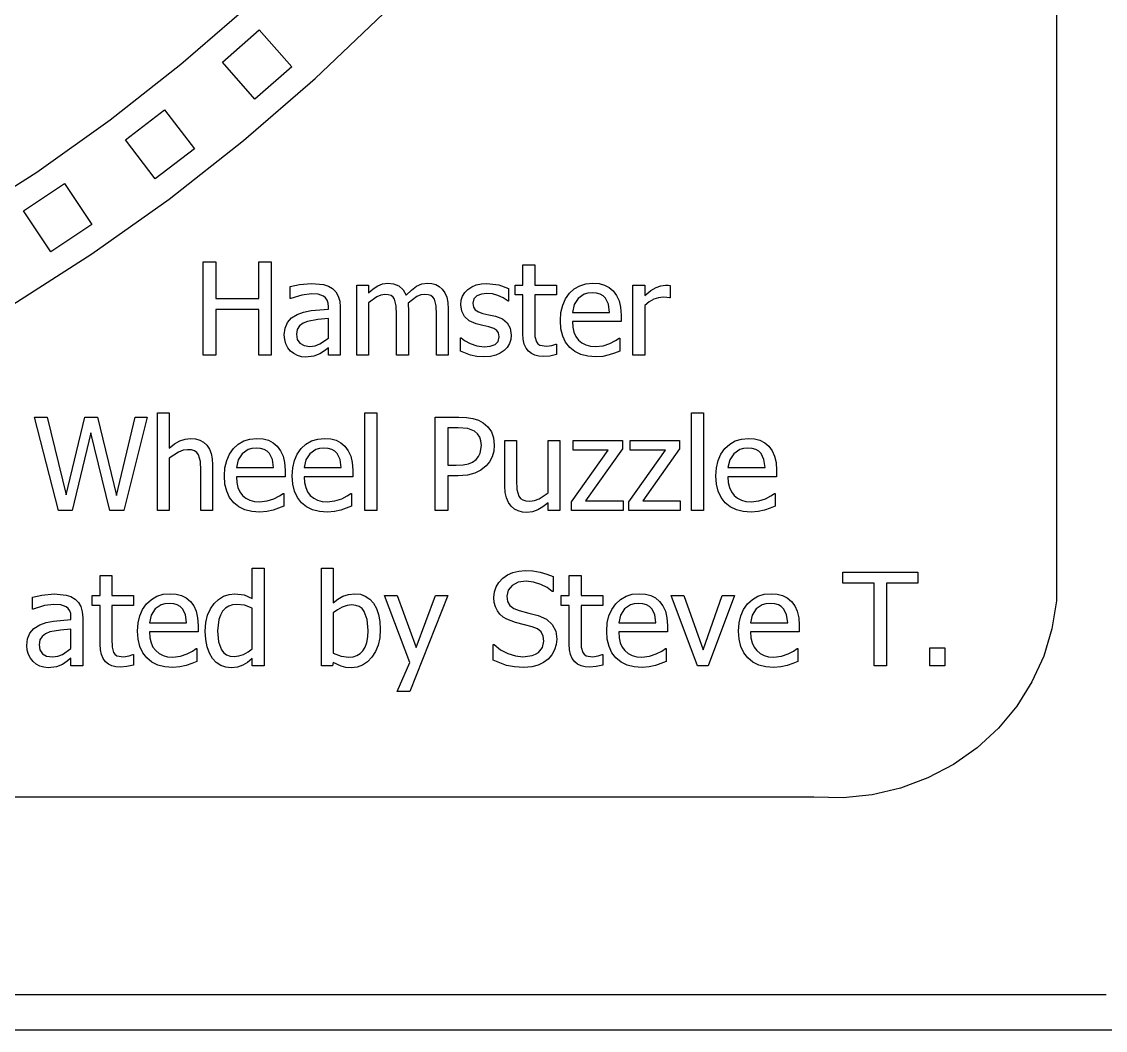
# Model space of a CAD drawing. Extents: x -254 to 254, y -148 to 148.
# Drawn here: x -67.6 to -1.5, y -148.1 to -86.5 of the extents above; entities that cross this region are included whole.
import ezdxf

# ---------------------------------------------------------------- set-up
doc = ezdxf.new("R2010")
doc.units = 0
doc.header["$MEASUREMENT"] = 0
doc.layers.get('0').update_dxf_attribs({"linetype": 'CONTINUOUS'})

msp = doc.modelspace()

# ---------------------------------------------------------------- linework, layer by layer
for p, q in [((-4.47, -6.6), (-4.47, -121.868)), ((-53.721, -85.558), (-57.866, -89.149)), ((-49.681, -90.003), (-45.507, -86.023)), ((-55.337, -89.01), (-53.082, -87.032)), ((-53.082, -87.032), (-51.104, -89.288)), ((-57.866, -89.149), (-62.181, -92.54)), ((-53.359, -91.266), (-55.337, -89.01)), ((-51.104, -89.288), (-53.359, -91.266)), ((-54.043, -93.782), (-49.681, -90.003)), ((-61.252, -93.738), (-58.872, -91.911)), ((-58.872, -91.911), (-57.045, -94.291)), ((-62.181, -92.54), (-66.659, -95.724)), ((-59.426, -96.118), (-61.252, -93.738)), ((-58.584, -97.35), (-54.043, -93.782)), ((-57.045, -94.291), (-59.426, -96.118)), ((-66.659, -95.724), (-71.292, -98.695)), ((-67.463, -98.068), (-64.969, -96.401)), ((-64.969, -96.401), (-63.302, -98.895)), ((-63.296, -100.702), (-58.584, -97.35)), ((-65.796, -100.562), (-67.463, -98.068)), ((-63.302, -98.895), (-65.796, -100.562)), ((-68.173, -103.829), (-63.296, -100.702)), ((-56.503, -106.881), (-56.503, -101.176)), ((-56.503, -101.176), (-55.744, -101.176)), ((-55.744, -101.176), (-55.744, -103.414)), ((-53.119, -101.176), (-52.361, -101.176)), ((-53.119, -103.414), (-53.119, -101.176)), ((-52.361, -101.176), (-52.361, -106.881)), ((-37.005, -101.372), (-36.284, -101.372)), ((-37.005, -102.602), (-37.005, -101.372)), ((-36.284, -101.372), (-36.284, -102.602)), ((-51.211, -102.694), (-50.641, -102.567)), ((-51.211, -103.425), (-51.211, -102.694)), ((-50.641, -102.567), (-49.905, -102.498)), ((-49.905, -102.498), (-49.162, -102.567)), ((-49.162, -102.567), (-48.874, -102.664)), ((-48.874, -102.664), (-48.618, -102.816)), ((-48.618, -102.816), (-48.414, -103.018)), ((-48.414, -103.018), (-48.269, -103.272)), ((-47.142, -102.602), (-46.422, -102.602)), ((-47.142, -106.881), (-47.142, -102.602)), ((-46.422, -102.602), (-46.422, -103.077)), ((-46.422, -103.077), (-46.14, -102.825)), ((-46.14, -102.825), (-45.861, -102.638)), ((-45.861, -102.638), (-45.569, -102.522)), ((-45.569, -102.522), (-45.25, -102.483)), ((-45.25, -102.483), (-44.892, -102.526)), ((-44.892, -102.526), (-44.577, -102.655)), ((-44.577, -102.655), (-44.319, -102.883)), ((-44.319, -102.883), (-44.131, -103.222)), ((-44.131, -103.222), (-43.809, -102.902)), ((-43.809, -102.902), (-43.495, -102.671)), ((-43.495, -102.671), (-43.171, -102.53)), ((-43.171, -102.53), (-42.821, -102.483)), ((-42.821, -102.483), (-42.557, -102.504)), ((-42.557, -102.504), (-42.319, -102.569)), ((-42.319, -102.569), (-42.107, -102.682)), ((-42.107, -102.682), (-41.924, -102.847)), ((-41.924, -102.847), (-41.771, -103.066)), ((-41.771, -103.066), (-41.658, -103.333)), ((-40.688, -103.28), (-40.552, -103.058)), ((-40.552, -103.058), (-40.361, -102.862)), ((-40.361, -102.862), (-40.124, -102.703)), ((-40.124, -102.703), (-39.852, -102.589)), ((-39.852, -102.589), (-39.544, -102.521)), ((-39.544, -102.521), (-39.2, -102.498)), ((-39.2, -102.498), (-38.483, -102.586)), ((-38.483, -102.586), (-37.878, -102.808)), ((-37.878, -102.808), (-37.878, -103.579)), ((-37.491, -103.199), (-37.491, -102.602)), ((-37.491, -102.602), (-37.005, -102.602)), ((-36.284, -102.602), (-34.959, -102.602)), ((-34.959, -102.602), (-34.959, -103.199)), ((-34.173, -103.102), (-33.878, -102.831)), ((-33.878, -102.831), (-33.541, -102.637)), ((-33.541, -102.637), (-33.162, -102.521)), ((-33.162, -102.521), (-32.74, -102.483)), ((-32.782, -103.077), (-33.048, -103.098)), ((-32.515, -103.098), (-32.782, -103.077)), ((-32.74, -102.483), (-32.365, -102.512)), ((-32.365, -102.512), (-32.035, -102.598)), ((-32.035, -102.598), (-31.748, -102.745)), ((-31.748, -102.745), (-31.499, -102.958)), ((-31.499, -102.958), (-31.296, -103.23)), ((-30.296, -102.602), (-29.575, -102.602)), ((-30.296, -106.881), (-30.296, -102.602)), ((-29.575, -102.602), (-29.575, -103.238)), ((-29.575, -103.238), (-29.206, -102.94)), ((-29.206, -102.94), (-28.888, -102.745)), ((-28.888, -102.745), (-28.599, -102.637)), ((-28.599, -102.637), (-28.319, -102.602)), ((-28.319, -102.602), (-28.152, -102.607)), ((-28.152, -102.607), (-28.028, -102.625)), ((-28.028, -102.625), (-28.028, -103.376)), ((-55.744, -103.414), (-53.119, -103.414)), ((-51.169, -103.425), (-51.211, -103.425)), ((-50.495, -103.209), (-51.169, -103.425)), ((-49.909, -103.134), (-50.495, -103.209)), ((-49.499, -103.163), (-49.909, -103.134)), ((-49.162, -103.28), (-49.499, -103.163)), ((-49.039, -103.382), (-49.162, -103.28)), ((-48.947, -103.519), (-49.039, -103.382)), ((-48.89, -103.699), (-48.947, -103.519)), ((-48.87, -103.927), (-48.89, -103.699)), ((-48.269, -103.272), (-48.183, -103.582)), ((-48.183, -103.582), (-48.154, -103.954)), ((-45.924, -103.314), (-46.422, -103.686)), ((-46.422, -103.686), (-46.422, -106.881)), ((-45.673, -103.205), (-45.924, -103.314)), ((-45.434, -103.169), (-45.673, -103.205)), ((-45.217, -103.187), (-45.434, -103.169)), ((-45.05, -103.241), (-45.217, -103.187)), ((-44.925, -103.334), (-45.05, -103.241)), ((-44.832, -103.467), (-44.925, -103.334)), ((-44.736, -103.86), (-44.832, -103.467)), ((-43.482, -103.305), (-44.008, -103.697)), ((-44.008, -103.697), (-43.999, -103.853)), ((-43.235, -103.203), (-43.482, -103.305)), ((-43.005, -103.169), (-43.235, -103.203)), ((-42.788, -103.187), (-43.005, -103.169)), ((-42.621, -103.241), (-42.788, -103.187)), ((-42.496, -103.334), (-42.621, -103.241)), ((-42.403, -103.467), (-42.496, -103.334)), ((-42.307, -103.86), (-42.403, -103.467)), ((-41.658, -103.333), (-41.587, -103.662)), ((-41.587, -103.662), (-41.564, -104.065)), ((-40.798, -103.805), (-40.77, -103.529)), ((-40.77, -103.529), (-40.688, -103.28)), ((-40.001, -103.444), (-40.062, -103.709)), ((-40.062, -103.709), (-40.026, -103.943)), ((-39.817, -103.257), (-40.001, -103.444)), ((-39.544, -103.145), (-39.817, -103.257)), ((-39.215, -103.107), (-39.544, -103.145)), ((-38.872, -103.139), (-39.215, -103.107)), ((-38.531, -103.234), (-38.872, -103.139)), ((-38.208, -103.383), (-38.531, -103.234)), ((-37.916, -103.579), (-38.208, -103.383)), ((-37.878, -103.579), (-37.916, -103.579)), ((-37.005, -103.199), (-37.491, -103.199)), ((-37.005, -105.571), (-37.005, -103.199)), ((-36.284, -103.199), (-36.284, -105.234)), ((-34.959, -103.199), (-36.284, -103.199)), ((-34.584, -103.827), (-34.413, -103.438)), ((-34.413, -103.438), (-34.173, -103.102)), ((-33.637, -103.414), (-33.882, -103.787)), ((-33.271, -103.163), (-33.637, -103.414)), ((-33.048, -103.098), (-33.271, -103.163)), ((-32.294, -103.161), (-32.515, -103.098)), ((-32.114, -103.264), (-32.294, -103.161)), ((-31.97, -103.406), (-32.114, -103.264)), ((-31.794, -103.762), (-31.97, -103.406)), ((-31.296, -103.23), (-31.146, -103.558)), ((-31.146, -103.558), (-31.054, -103.952)), ((-29.311, -103.625), (-29.575, -103.843)), ((-29.031, -103.467), (-29.311, -103.625)), ((-28.743, -103.373), (-29.031, -103.467)), ((-28.453, -103.341), (-28.743, -103.373)), ((-28.236, -103.347), (-28.453, -103.341)), ((-28.066, -103.376), (-28.236, -103.347)), ((-28.028, -103.376), (-28.066, -103.376)), ((-55.744, -104.088), (-55.744, -106.881)), ((-53.119, -104.088), (-55.744, -104.088)), ((-53.119, -106.881), (-53.119, -104.088)), ((-51.13, -104.603), (-50.778, -104.387)), ((-50.778, -104.387), (-50.386, -104.248)), ((-50.386, -104.248), (-49.928, -104.159)), ((-49.928, -104.159), (-48.87, -104.065)), ((-48.87, -104.065), (-48.87, -103.927)), ((-48.154, -103.954), (-48.154, -106.881)), ((-44.713, -104.406), (-44.736, -103.86)), ((-44.713, -106.881), (-44.713, -104.406)), ((-43.999, -103.853), (-43.993, -104.065)), ((-43.993, -104.065), (-43.993, -106.881)), ((-42.284, -104.406), (-42.307, -103.86)), ((-42.284, -106.881), (-42.284, -104.406)), ((-41.564, -104.065), (-41.564, -106.881)), ((-40.742, -104.195), (-40.798, -103.805)), ((-40.575, -104.523), (-40.742, -104.195)), ((-40.026, -103.943), (-39.916, -104.109)), ((-39.916, -104.109), (-39.727, -104.229)), ((-39.727, -104.229), (-39.449, -104.326)), ((-39.449, -104.326), (-39.091, -104.408)), ((-39.091, -104.408), (-38.675, -104.502)), ((-34.721, -104.766), (-34.687, -104.27)), ((-34.687, -104.27), (-34.584, -103.827)), ((-33.882, -103.787), (-33.989, -104.264)), ((-33.989, -104.264), (-31.725, -104.264)), ((-31.725, -104.264), (-31.794, -103.762)), ((-31.054, -103.952), (-31.024, -104.425)), ((-29.575, -103.843), (-29.575, -106.881)), ((-51.513, -105.228), (-51.372, -104.883)), ((-51.372, -104.883), (-51.13, -104.603)), ((-50.416, -104.928), (-50.629, -105.086)), ((-50.154, -104.816), (-50.416, -104.928)), ((-49.52, -104.703), (-50.154, -104.816)), ((-48.87, -104.64), (-49.52, -104.703)), ((-48.87, -105.828), (-48.87, -104.64)), ((-40.286, -104.781), (-40.575, -104.523)), ((-39.863, -104.962), (-40.286, -104.781)), ((-39.453, -105.061), (-39.863, -104.962)), ((-39.093, -105.142), (-39.453, -105.061)), ((-38.675, -104.502), (-38.259, -104.66)), ((-38.259, -104.66), (-37.96, -104.897)), ((-37.96, -104.897), (-37.781, -105.222)), ((-34.686, -105.267), (-34.721, -104.766)), ((-33.989, -104.816), (-33.966, -105.168)), ((-31.024, -104.816), (-33.989, -104.816)), ((-31.024, -104.425), (-31.024, -104.816)), ((-51.56, -105.64), (-51.513, -105.228)), ((-51.534, -105.92), (-51.56, -105.64)), ((-50.77, -105.304), (-50.817, -105.594)), ((-50.817, -105.594), (-50.765, -105.917)), ((-50.629, -105.086), (-50.77, -105.304)), ((-38.79, -105.24), (-39.093, -105.142)), ((-38.596, -105.36), (-38.79, -105.24)), ((-38.492, -105.522), (-38.596, -105.36)), ((-38.457, -105.747), (-38.492, -105.522)), ((-37.781, -105.222), (-37.721, -105.648)), ((-37.721, -105.648), (-37.748, -105.916)), ((-36.984, -105.909), (-37.005, -105.571)), ((-36.284, -105.234), (-36.273, -105.736)), ((-34.58, -105.706), (-34.686, -105.267)), ((-34.403, -106.086), (-34.58, -105.706)), ((-33.966, -105.168), (-33.895, -105.475)), ((-33.895, -105.475), (-33.778, -105.739)), ((-51.457, -106.186), (-51.534, -105.92)), ((-51.336, -106.424), (-51.457, -106.186)), ((-50.765, -105.917), (-50.61, -106.149)), ((-50.61, -106.149), (-50.355, -106.29)), ((-50.355, -106.29), (-50.005, -106.337)), ((-50.005, -106.337), (-49.68, -106.3)), ((-49.68, -106.3), (-49.388, -106.19)), ((-49.388, -106.19), (-48.87, -105.828)), ((-40.817, -105.816), (-40.778, -105.816)), ((-40.817, -106.625), (-40.817, -105.816)), ((-40.778, -105.816), (-40.562, -105.977)), ((-40.562, -105.977), (-40.231, -106.161)), ((-40.231, -106.161), (-39.826, -106.31)), ((-39.826, -106.31), (-39.368, -106.376)), ((-39.368, -106.376), (-39.001, -106.335)), ((-39.001, -106.335), (-38.709, -106.234)), ((-38.709, -106.234), (-38.516, -106.046)), ((-38.516, -106.046), (-38.457, -105.747)), ((-37.83, -106.171), (-37.965, -106.4)), ((-37.748, -105.916), (-37.83, -106.171)), ((-36.922, -106.198), (-36.984, -105.909)), ((-36.819, -106.438), (-36.922, -106.198)), ((-36.273, -105.736), (-36.185, -106.065)), ((-36.185, -106.065), (-36.099, -106.183)), ((-36.099, -106.183), (-35.974, -106.266)), ((-35.974, -106.266), (-35.579, -106.333)), ((-35.579, -106.333), (-35.238, -106.282)), ((-35.238, -106.282), (-35.001, -106.195)), ((-35.001, -106.195), (-34.959, -106.195)), ((-34.959, -106.195), (-34.959, -106.843)), ((-34.156, -106.404), (-34.403, -106.086)), ((-33.778, -105.739), (-33.614, -105.958)), ((-33.614, -105.958), (-33.408, -106.131)), ((-33.408, -106.131), (-33.166, -106.254)), ((-33.166, -106.254), (-32.889, -106.328)), ((-32.889, -106.328), (-32.575, -106.353)), ((-32.575, -106.353), (-32.11, -106.299)), ((-32.11, -106.299), (-31.698, -106.161)), ((-31.698, -106.161), (-31.368, -105.99)), ((-31.368, -105.99), (-31.146, -105.835)), ((-31.146, -105.835), (-31.104, -105.835)), ((-31.104, -105.835), (-31.104, -106.621)), ((-55.744, -106.881), (-56.503, -106.881)), ((-52.361, -106.881), (-53.119, -106.881)), ((-51.181, -106.621), (-51.336, -106.424)), ((-50.986, -106.781), (-51.181, -106.621)), ((-50.763, -106.9), (-50.986, -106.781)), ((-50.519, -106.975), (-50.763, -106.9)), ((-50.261, -107), (-50.519, -106.975)), ((-49.761, -106.946), (-50.261, -107)), ((-49.391, -106.793), (-49.761, -106.946)), ((-49.106, -106.607), (-49.391, -106.793)), ((-48.87, -106.425), (-49.106, -106.607)), ((-48.87, -106.881), (-48.87, -106.425)), ((-48.154, -106.881), (-48.87, -106.881)), ((-46.422, -106.881), (-47.142, -106.881)), ((-43.993, -106.881), (-44.713, -106.881)), ((-41.564, -106.881), (-42.284, -106.881)), ((-40.198, -106.87), (-40.817, -106.625)), ((-39.811, -106.956), (-40.198, -106.87)), ((-39.395, -106.985), (-39.811, -106.956)), ((-38.995, -106.96), (-39.395, -106.985)), ((-38.669, -106.885), (-38.995, -106.96)), ((-38.395, -106.762), (-38.669, -106.885)), ((-38.15, -106.594), (-38.395, -106.762)), ((-37.965, -106.4), (-38.15, -106.594)), ((-36.675, -106.63), (-36.819, -106.438)), ((-36.494, -106.777), (-36.675, -106.63)), ((-36.28, -106.882), (-36.494, -106.777)), ((-36.034, -106.945), (-36.28, -106.882)), ((-35.755, -106.966), (-36.034, -106.945)), ((-35.37, -106.933), (-35.755, -106.966)), ((-34.959, -106.843), (-35.37, -106.933)), ((-33.845, -106.657), (-34.156, -106.404)), ((-33.476, -106.837), (-33.845, -106.657)), ((-33.051, -106.945), (-33.476, -106.837)), ((-32.568, -106.981), (-33.051, -106.945)), ((-32.137, -106.95), (-32.568, -106.981)), ((-31.755, -106.862), (-32.137, -106.95)), ((-31.418, -106.745), (-31.755, -106.862)), ((-31.104, -106.621), (-31.418, -106.745)), ((-29.575, -106.881), (-30.296, -106.881)), ((-66.79, -110.648), (-66.012, -110.648)), ((-65.33, -116.353), (-66.79, -110.648)), ((-66.012, -110.648), (-64.863, -115.391)), ((-64.863, -115.391), (-63.721, -110.648)), ((-63.721, -110.648), (-62.951, -110.648)), ((-62.951, -110.648), (-61.798, -115.437)), ((-61.798, -115.437), (-60.656, -110.648)), ((-59.913, -110.648), (-61.346, -116.353)), ((-60.656, -110.648), (-59.913, -110.648)), ((-59.292, -110.391), (-58.572, -110.391)), ((-59.292, -116.353), (-59.292, -110.391)), ((-58.572, -110.391), (-58.572, -112.548)), ((-46.641, -116.353), (-46.641, -110.391)), ((-46.641, -110.391), (-45.92, -110.391)), ((-45.92, -110.391), (-45.92, -116.353)), ((-42.353, -116.353), (-42.353, -110.648)), ((-42.353, -110.648), (-40.92, -110.648)), ((-40.92, -110.648), (-40.452, -110.669)), ((-40.452, -110.669), (-40.058, -110.732)), ((-40.058, -110.732), (-39.723, -110.842)), ((-39.723, -110.842), (-39.43, -111.004)), ((-39.43, -111.004), (-39.146, -111.251)), ((-26.721, -116.353), (-26.721, -110.391)), ((-26.721, -110.391), (-26.001, -110.391)), ((-26.001, -110.391), (-26.001, -116.353)), ((-63.361, -111.617), (-64.495, -116.353)), ((-62.2, -116.353), (-63.361, -111.617)), ((-40.966, -111.299), (-41.595, -111.299)), ((-41.595, -111.299), (-41.595, -113.579)), ((-40.37, -111.349), (-40.966, -111.299)), ((-39.951, -111.517), (-40.37, -111.349)), ((-39.77, -111.675), (-39.951, -111.517)), ((-39.642, -111.874), (-39.77, -111.675)), ((-39.146, -111.251), (-38.932, -111.558)), ((-38.932, -111.558), (-38.797, -111.928)), ((-58.572, -112.548), (-58.252, -112.294)), ((-58.252, -112.294), (-57.936, -112.107)), ((-57.936, -112.107), (-57.613, -111.992)), ((-57.613, -111.992), (-57.273, -111.954)), ((-57.273, -111.954), (-56.974, -111.98)), ((-56.974, -111.98), (-56.709, -112.058)), ((-56.709, -112.058), (-56.48, -112.188)), ((-56.48, -112.188), (-56.284, -112.37)), ((-54.664, -112.573), (-54.368, -112.302)), ((-54.368, -112.302), (-54.031, -112.109)), ((-54.031, -112.109), (-53.652, -111.993)), ((-53.652, -111.993), (-53.231, -111.954)), ((-53.231, -111.954), (-52.855, -111.983)), ((-52.855, -111.983), (-52.526, -112.069)), ((-52.526, -112.069), (-52.238, -112.217)), ((-52.238, -112.217), (-51.989, -112.429)), ((-50.533, -112.573), (-50.238, -112.302)), ((-50.238, -112.302), (-49.901, -112.109)), ((-49.901, -112.109), (-49.522, -111.993)), ((-49.522, -111.993), (-49.1, -111.954)), ((-49.1, -111.954), (-48.725, -111.983)), ((-48.725, -111.983), (-48.395, -112.069)), ((-48.395, -112.069), (-48.108, -112.217)), ((-48.108, -112.217), (-47.859, -112.429)), ((-39.566, -112.111), (-39.642, -111.874)), ((-39.541, -112.387), (-39.566, -112.111)), ((-38.797, -111.928), (-38.752, -112.368)), ((-38.116, -114.851), (-38.116, -112.073)), ((-38.116, -112.073), (-37.395, -112.073)), ((-37.395, -112.073), (-37.395, -114.51)), ((-35.472, -115.268), (-35.472, -112.073)), ((-35.472, -112.073), (-34.752, -112.073)), ((-34.752, -112.073), (-34.752, -116.353)), ((-33.951, -112.667), (-33.951, -112.073)), ((-33.951, -112.073), (-30.939, -112.073)), ((-30.939, -112.073), (-30.939, -112.586)), ((-30.464, -112.667), (-30.464, -112.073)), ((-30.464, -112.073), (-27.453, -112.073)), ((-27.453, -112.073), (-27.453, -112.586)), ((-24.69, -112.573), (-24.395, -112.302)), ((-24.395, -112.302), (-24.058, -112.109)), ((-24.058, -112.109), (-23.679, -111.993)), ((-23.679, -111.993), (-23.257, -111.954)), ((-23.257, -111.954), (-22.882, -111.983)), ((-22.882, -111.983), (-22.552, -112.069)), ((-22.552, -112.069), (-22.265, -112.217)), ((-22.265, -112.217), (-22.016, -112.429)), ((-58.014, -112.784), (-58.572, -113.157)), ((-57.733, -112.676), (-58.014, -112.784)), ((-57.46, -112.64), (-57.733, -112.676)), ((-57.217, -112.66), (-57.46, -112.64)), ((-57.031, -112.718), (-57.217, -112.66)), ((-56.891, -112.818), (-57.031, -112.718)), ((-56.786, -112.958), (-56.891, -112.818)), ((-56.677, -113.366), (-56.786, -112.958)), ((-56.284, -112.37), (-56.128, -112.601)), ((-56.128, -112.601), (-56.017, -112.879)), ((-56.017, -112.879), (-55.95, -113.203)), ((-55.074, -113.298), (-54.903, -112.909)), ((-54.903, -112.909), (-54.664, -112.573)), ((-54.127, -112.885), (-54.372, -113.259)), ((-53.761, -112.634), (-54.127, -112.885)), ((-53.539, -112.569), (-53.761, -112.634)), ((-53.273, -112.548), (-53.539, -112.569)), ((-53.005, -112.569), (-53.273, -112.548)), ((-52.784, -112.632), (-53.005, -112.569)), ((-52.605, -112.736), (-52.784, -112.632)), ((-52.46, -112.877), (-52.605, -112.736)), ((-52.284, -113.234), (-52.46, -112.877)), ((-51.989, -112.429), (-51.786, -112.702)), ((-51.786, -112.702), (-51.637, -113.029)), ((-50.944, -113.298), (-50.773, -112.909)), ((-50.773, -112.909), (-50.533, -112.573)), ((-49.997, -112.885), (-50.242, -113.259)), ((-49.631, -112.634), (-49.997, -112.885)), ((-49.408, -112.569), (-49.631, -112.634)), ((-49.142, -112.548), (-49.408, -112.569)), ((-48.875, -112.569), (-49.142, -112.548)), ((-48.654, -112.632), (-48.875, -112.569)), ((-48.474, -112.736), (-48.654, -112.632)), ((-48.33, -112.877), (-48.474, -112.736)), ((-48.154, -113.234), (-48.33, -112.877)), ((-47.859, -112.429), (-47.656, -112.702)), ((-47.656, -112.702), (-47.506, -113.029)), ((-39.717, -113.058), (-39.618, -112.862)), ((-39.618, -112.862), (-39.541, -112.387)), ((-38.785, -112.729), (-38.884, -113.071)), ((-38.752, -112.368), (-38.785, -112.729)), ((-34.043, -115.82), (-31.805, -112.667)), ((-31.805, -112.667), (-33.951, -112.667)), ((-30.939, -112.586), (-33.188, -115.751)), ((-30.556, -115.82), (-28.319, -112.667)), ((-28.319, -112.667), (-30.464, -112.667)), ((-27.453, -112.586), (-29.702, -115.751)), ((-25.101, -113.298), (-24.93, -112.909)), ((-24.93, -112.909), (-24.69, -112.573)), ((-24.154, -112.885), (-24.399, -113.259)), ((-23.788, -112.634), (-24.154, -112.885)), ((-23.565, -112.569), (-23.788, -112.634)), ((-23.3, -112.548), (-23.565, -112.569)), ((-23.032, -112.569), (-23.3, -112.548)), ((-22.811, -112.632), (-23.032, -112.569)), ((-22.631, -112.736), (-22.811, -112.632)), ((-22.487, -112.877), (-22.631, -112.736)), ((-22.311, -113.234), (-22.487, -112.877)), ((-22.016, -112.429), (-21.813, -112.702)), ((-21.813, -112.702), (-21.664, -113.029)), ((-58.572, -113.157), (-58.572, -116.353)), ((-56.648, -113.916), (-56.677, -113.366)), ((-55.95, -113.203), (-55.928, -113.575)), ((-55.928, -113.575), (-55.928, -116.353)), ((-55.177, -113.741), (-55.074, -113.298)), ((-54.372, -113.259), (-54.48, -113.736)), ((-52.215, -113.736), (-52.284, -113.234)), ((-51.637, -113.029), (-51.545, -113.423)), ((-51.545, -113.423), (-51.514, -113.897)), ((-51.047, -113.741), (-50.944, -113.298)), ((-50.242, -113.259), (-50.349, -113.736)), ((-48.085, -113.736), (-48.154, -113.234)), ((-47.506, -113.029), (-47.414, -113.423)), ((-47.414, -113.423), (-47.384, -113.897)), ((-41.595, -113.579), (-41.077, -113.579)), ((-41.077, -113.579), (-40.662, -113.56)), ((-40.662, -113.56), (-40.334, -113.504)), ((-40.334, -113.504), (-40.074, -113.4)), ((-40.074, -113.4), (-39.863, -113.238)), ((-39.863, -113.238), (-39.717, -113.058)), ((-39.25, -113.636), (-39.571, -113.892)), ((-39.041, -113.378), (-39.25, -113.636)), ((-38.884, -113.071), (-39.041, -113.378)), ((-25.204, -113.741), (-25.101, -113.298)), ((-24.399, -113.259), (-24.506, -113.736)), ((-22.242, -113.736), (-22.311, -113.234)), ((-21.664, -113.029), (-21.572, -113.423)), ((-21.572, -113.423), (-21.541, -113.897)), ((-56.648, -116.353), (-56.648, -113.916)), ((-55.211, -114.238), (-55.177, -113.741)), ((-55.176, -114.738), (-55.211, -114.238)), ((-54.48, -113.736), (-52.215, -113.736)), ((-54.48, -114.287), (-54.456, -114.639)), ((-51.514, -114.287), (-54.48, -114.287)), ((-51.514, -113.897), (-51.514, -114.287)), ((-51.081, -114.238), (-51.047, -113.741)), ((-51.046, -114.738), (-51.081, -114.238)), ((-50.349, -113.736), (-48.085, -113.736)), ((-47.384, -114.287), (-50.349, -114.287)), ((-50.349, -114.287), (-50.326, -114.639)), ((-47.384, -113.897), (-47.384, -114.287)), ((-40.951, -114.226), (-41.595, -114.226)), ((-41.595, -114.226), (-41.595, -116.353)), ((-40.394, -114.189), (-40.951, -114.226)), ((-39.943, -114.077), (-40.394, -114.189)), ((-39.571, -113.892), (-39.943, -114.077)), ((-25.238, -114.238), (-25.204, -113.741)), ((-25.203, -114.738), (-25.238, -114.238)), ((-24.506, -113.736), (-22.242, -113.736)), ((-21.541, -114.287), (-24.506, -114.287)), ((-24.506, -114.287), (-24.483, -114.639)), ((-21.541, -113.897), (-21.541, -114.287)), ((-55.07, -115.178), (-55.176, -114.738)), ((-54.456, -114.639), (-54.386, -114.946)), ((-54.386, -114.946), (-54.268, -115.21)), ((-50.94, -115.178), (-51.046, -114.738)), ((-50.326, -114.639), (-50.255, -114.946)), ((-50.255, -114.946), (-50.138, -115.21)), ((-38.09, -115.251), (-38.116, -114.851)), ((-37.395, -114.51), (-37.37, -115.075)), ((-25.097, -115.178), (-25.203, -114.738)), ((-24.483, -114.639), (-24.413, -114.946)), ((-24.413, -114.946), (-24.295, -115.21)), ((-54.894, -115.557), (-55.07, -115.178)), ((-54.646, -115.876), (-54.894, -115.557)), ((-54.268, -115.21), (-54.104, -115.429)), ((-54.104, -115.429), (-53.898, -115.602)), ((-53.898, -115.602), (-53.657, -115.725)), ((-52.6, -115.77), (-52.188, -115.632)), ((-52.188, -115.632), (-51.859, -115.462)), ((-51.859, -115.462), (-51.637, -115.307)), ((-51.637, -115.307), (-51.595, -115.307)), ((-51.595, -115.307), (-51.595, -116.092)), ((-50.763, -115.557), (-50.94, -115.178)), ((-50.516, -115.876), (-50.763, -115.557)), ((-50.138, -115.21), (-49.974, -115.429)), ((-49.974, -115.429), (-49.768, -115.602)), ((-49.768, -115.602), (-49.527, -115.725)), ((-48.47, -115.77), (-48.058, -115.632)), ((-48.058, -115.632), (-47.729, -115.462)), ((-47.729, -115.462), (-47.506, -115.307)), ((-47.506, -115.307), (-47.464, -115.307)), ((-47.464, -115.307), (-47.464, -116.092)), ((-38.014, -115.586), (-38.09, -115.251)), ((-37.892, -115.863), (-38.014, -115.586)), ((-37.37, -115.075), (-37.257, -115.467)), ((-37.257, -115.467), (-37.153, -115.61)), ((-37.153, -115.61), (-37.018, -115.709)), ((-36.31, -115.748), (-36.02, -115.636)), ((-36.02, -115.636), (-35.472, -115.268)), ((-24.92, -115.557), (-25.097, -115.178)), ((-24.673, -115.876), (-24.92, -115.557)), ((-24.295, -115.21), (-24.131, -115.429)), ((-24.131, -115.429), (-23.925, -115.602)), ((-23.925, -115.602), (-23.684, -115.725)), ((-22.627, -115.77), (-22.215, -115.632)), ((-22.215, -115.632), (-21.886, -115.462)), ((-21.886, -115.462), (-21.664, -115.307)), ((-21.664, -115.307), (-21.621, -115.307)), ((-21.621, -115.307), (-21.621, -116.092)), ((-54.335, -116.128), (-54.646, -115.876)), ((-53.967, -116.308), (-54.335, -116.128)), ((-53.657, -115.725), (-53.379, -115.799)), ((-53.379, -115.799), (-53.066, -115.824)), ((-53.066, -115.824), (-52.6, -115.77)), ((-51.909, -116.217), (-52.246, -116.333)), ((-51.595, -116.092), (-51.909, -116.217)), ((-50.205, -116.128), (-50.516, -115.876)), ((-49.836, -116.308), (-50.205, -116.128)), ((-49.527, -115.725), (-49.249, -115.799)), ((-49.249, -115.799), (-48.936, -115.824)), ((-48.936, -115.824), (-48.47, -115.77)), ((-47.778, -116.217), (-48.116, -116.333)), ((-47.464, -116.092), (-47.778, -116.217)), ((-37.729, -116.088), (-37.892, -115.863)), ((-37.529, -116.261), (-37.729, -116.088)), ((-37.298, -116.379), (-37.529, -116.261)), ((-37.018, -115.709), (-36.834, -115.766)), ((-36.834, -115.766), (-36.583, -115.785)), ((-36.583, -115.785), (-36.31, -115.748)), ((-35.797, -116.134), (-36.104, -116.32)), ((-35.472, -115.877), (-35.797, -116.134)), ((-35.472, -116.353), (-35.472, -115.877)), ((-34.043, -116.353), (-34.043, -115.82)), ((-33.188, -115.751), (-30.897, -115.751)), ((-30.897, -115.751), (-30.897, -116.353)), ((-30.556, -116.353), (-30.556, -115.82)), ((-29.702, -115.751), (-27.411, -115.751)), ((-27.411, -115.751), (-27.411, -116.353)), ((-24.362, -116.128), (-24.673, -115.876)), ((-23.993, -116.308), (-24.362, -116.128)), ((-23.684, -115.725), (-23.406, -115.799)), ((-23.406, -115.799), (-23.093, -115.824)), ((-23.093, -115.824), (-22.627, -115.77)), ((-21.936, -116.217), (-22.273, -116.333)), ((-21.621, -116.092), (-21.936, -116.217)), ((-64.495, -116.353), (-65.33, -116.353)), ((-61.346, -116.353), (-62.2, -116.353)), ((-58.572, -116.353), (-59.292, -116.353)), ((-55.928, -116.353), (-56.648, -116.353)), ((-53.541, -116.416), (-53.967, -116.308)), ((-53.058, -116.452), (-53.541, -116.416)), ((-52.627, -116.421), (-53.058, -116.452)), ((-52.246, -116.333), (-52.627, -116.421)), ((-49.411, -116.416), (-49.836, -116.308)), ((-48.928, -116.452), (-49.411, -116.416)), ((-48.497, -116.421), (-48.928, -116.452)), ((-48.116, -116.333), (-48.497, -116.421)), ((-45.92, -116.353), (-46.641, -116.353)), ((-41.595, -116.353), (-42.353, -116.353)), ((-37.042, -116.448), (-37.298, -116.379)), ((-36.771, -116.471), (-37.042, -116.448)), ((-36.42, -116.433), (-36.771, -116.471)), ((-36.104, -116.32), (-36.42, -116.433)), ((-34.752, -116.353), (-35.472, -116.353)), ((-30.897, -116.353), (-34.043, -116.353)), ((-27.411, -116.353), (-30.556, -116.353)), ((-26.001, -116.353), (-26.721, -116.353)), ((-23.568, -116.416), (-23.993, -116.308)), ((-23.085, -116.452), (-23.568, -116.416)), ((-22.654, -116.421), (-23.085, -116.452)), ((-22.273, -116.333), (-22.654, -116.421)), ((-53.51, -121.717), (-53.51, -119.862)), ((-53.51, -119.862), (-52.79, -119.862)), ((-52.79, -119.862), (-52.79, -125.824)), ((-49.296, -119.862), (-48.575, -119.862)), ((-49.296, -125.824), (-49.296, -119.862)), ((-48.575, -119.862), (-48.575, -121.992)), ((-37.953, -120.279), (-37.627, -120.133)), ((-37.627, -120.133), (-37.264, -120.045)), ((-37.264, -120.045), (-36.863, -120.015)), ((-36.863, -120.015), (-36.397, -120.039)), ((-36.397, -120.039), (-35.957, -120.111)), ((-35.957, -120.111), (-35.545, -120.227)), ((-35.545, -120.227), (-35.165, -120.383)), ((-17.506, -120.793), (-17.506, -120.119)), ((-17.506, -120.119), (-12.916, -120.119)), ((-12.916, -120.119), (-12.916, -120.793)), ((-62.794, -121.544), (-62.794, -120.314)), ((-62.794, -120.314), (-62.073, -120.314)), ((-62.073, -120.314), (-62.073, -121.544)), ((-38.647, -121.01), (-38.478, -120.733)), ((-38.478, -120.733), (-38.242, -120.485)), ((-38.242, -120.485), (-37.953, -120.279)), ((-37.667, -120.918), (-37.912, -121.204)), ((-37.291, -120.732), (-37.667, -120.918)), ((-36.813, -120.671), (-37.291, -120.732)), ((-36.356, -120.717), (-36.813, -120.671)), ((-35.92, -120.856), (-36.356, -120.717)), ((-35.533, -121.058), (-35.92, -120.856)), ((-35.165, -120.383), (-35.165, -121.291)), ((-34.181, -121.544), (-34.181, -120.314)), ((-34.181, -120.314), (-33.46, -120.314)), ((-33.46, -120.314), (-33.46, -121.544)), ((-15.591, -120.793), (-17.506, -120.793)), ((-15.591, -125.824), (-15.591, -120.793)), ((-12.916, -120.793), (-14.832, -120.793)), ((-14.832, -120.793), (-14.832, -125.824)), ((-66.909, -121.636), (-66.338, -121.51)), ((-66.338, -121.51), (-65.602, -121.441)), ((-65.602, -121.441), (-64.859, -121.51)), ((-64.859, -121.51), (-64.572, -121.606)), ((-63.28, -122.142), (-63.28, -121.544)), ((-63.28, -121.544), (-62.794, -121.544)), ((-62.073, -121.544), (-60.748, -121.544)), ((-60.748, -121.544), (-60.748, -122.142)), ((-59.667, -121.773), (-59.33, -121.58)), ((-59.33, -121.58), (-58.951, -121.464)), ((-58.951, -121.464), (-58.529, -121.425)), ((-58.529, -121.425), (-58.154, -121.454)), ((-58.154, -121.454), (-57.824, -121.54)), ((-57.824, -121.54), (-57.537, -121.688)), ((-55.574, -121.774), (-55.267, -121.584)), ((-55.267, -121.584), (-54.927, -121.465)), ((-54.927, -121.465), (-54.572, -121.425)), ((-54.572, -121.425), (-54.012, -121.496)), ((-54.012, -121.496), (-53.51, -121.717)), ((-48.292, -121.768), (-47.985, -121.586)), ((-47.985, -121.586), (-47.646, -121.466)), ((-47.646, -121.466), (-47.265, -121.425)), ((-47.265, -121.425), (-46.922, -121.462)), ((-46.922, -121.462), (-46.618, -121.57)), ((-46.618, -121.57), (-46.351, -121.752)), ((-43.901, -125.617), (-45.457, -121.544)), ((-45.457, -121.544), (-44.679, -121.544)), ((-44.679, -121.544), (-43.51, -124.713)), ((-41.595, -121.544), (-43.897, -127.402)), ((-43.51, -124.713), (-42.346, -121.544)), ((-42.346, -121.544), (-41.595, -121.544)), ((-38.782, -121.648), (-38.749, -121.315)), ((-38.749, -121.315), (-38.647, -121.01)), ((-37.912, -121.204), (-37.993, -121.567)), ((-37.993, -121.567), (-37.945, -121.894)), ((-35.223, -121.291), (-35.533, -121.058)), ((-35.165, -121.291), (-35.223, -121.291)), ((-34.667, -122.142), (-34.667, -121.544)), ((-34.667, -121.544), (-34.181, -121.544)), ((-33.46, -121.544), (-32.135, -121.544)), ((-32.135, -121.544), (-32.135, -122.142)), ((-31.054, -121.773), (-30.717, -121.58)), ((-30.717, -121.58), (-30.338, -121.464)), ((-30.338, -121.464), (-29.916, -121.425)), ((-29.916, -121.425), (-29.541, -121.454)), ((-29.541, -121.454), (-29.211, -121.54)), ((-29.211, -121.54), (-28.924, -121.688)), ((-26.368, -125.824), (-27.97, -121.544)), ((-27.97, -121.544), (-27.192, -121.544)), ((-27.192, -121.544), (-26.02, -124.847)), ((-26.02, -124.847), (-24.859, -121.544)), ((-24.108, -121.544), (-25.721, -125.824)), ((-24.859, -121.544), (-24.108, -121.544)), ((-23.016, -121.773), (-22.679, -121.58)), ((-22.679, -121.58), (-22.3, -121.464)), ((-22.3, -121.464), (-21.878, -121.425)), ((-21.878, -121.425), (-21.503, -121.454)), ((-21.503, -121.454), (-21.173, -121.54)), ((-21.173, -121.54), (-20.886, -121.688)), ((-66.909, -122.368), (-66.909, -121.636)), ((-66.192, -122.151), (-66.867, -122.368)), ((-65.606, -122.077), (-66.192, -122.151)), ((-65.196, -122.105), (-65.606, -122.077)), ((-64.859, -122.222), (-65.196, -122.105)), ((-64.736, -122.324), (-64.859, -122.222)), ((-64.572, -121.606), (-64.315, -121.759)), ((-64.315, -121.759), (-64.111, -121.961)), ((-64.111, -121.961), (-63.966, -122.215)), ((-63.966, -122.215), (-63.88, -122.525)), ((-62.794, -122.142), (-63.28, -122.142)), ((-62.794, -124.513), (-62.794, -122.142)), ((-60.748, -122.142), (-62.073, -122.142)), ((-62.073, -122.142), (-62.073, -124.176)), ((-60.202, -122.38), (-59.962, -122.044)), ((-59.962, -122.044), (-59.667, -121.773)), ((-59.06, -122.105), (-59.426, -122.356)), ((-58.837, -122.041), (-59.06, -122.105)), ((-58.572, -122.019), (-58.837, -122.041)), ((-58.304, -122.04), (-58.572, -122.019)), ((-58.083, -122.103), (-58.304, -122.04)), ((-57.903, -122.207), (-58.083, -122.103)), ((-57.759, -122.349), (-57.903, -122.207)), ((-57.537, -121.688), (-57.288, -121.9)), ((-57.288, -121.9), (-57.085, -122.173)), ((-57.085, -122.173), (-56.936, -122.5)), ((-56.061, -122.356), (-55.832, -122.023)), ((-55.832, -122.023), (-55.574, -121.774)), ((-54.948, -122.188), (-55.15, -122.318)), ((-54.715, -122.11), (-54.948, -122.188)), ((-54.453, -122.084), (-54.715, -122.11)), ((-53.991, -122.134), (-54.453, -122.084)), ((-53.51, -122.314), (-53.991, -122.134)), ((-48.575, -121.992), (-48.292, -121.768)), ((-48.029, -122.249), (-48.316, -122.405)), ((-47.73, -122.146), (-48.029, -122.249)), ((-47.434, -122.111), (-47.73, -122.146)), ((-47.193, -122.136), (-47.434, -122.111)), ((-46.987, -122.21), (-47.193, -122.136)), ((-46.817, -122.334), (-46.987, -122.21)), ((-46.351, -121.752), (-46.123, -122.006)), ((-46.123, -122.006), (-45.941, -122.324)), ((-38.758, -121.961), (-38.782, -121.648)), ((-38.685, -122.236), (-38.758, -121.961)), ((-38.567, -122.474), (-38.685, -122.236)), ((-37.945, -121.894), (-37.801, -122.146)), ((-37.801, -122.146), (-37.567, -122.331)), ((-34.181, -122.142), (-34.667, -122.142)), ((-34.181, -124.513), (-34.181, -122.142)), ((-32.135, -122.142), (-33.46, -122.142)), ((-33.46, -122.142), (-33.46, -124.176)), ((-31.589, -122.38), (-31.349, -122.044)), ((-31.349, -122.044), (-31.054, -121.773)), ((-30.447, -122.105), (-30.813, -122.356)), ((-30.224, -122.041), (-30.447, -122.105)), ((-29.959, -122.019), (-30.224, -122.041)), ((-29.691, -122.04), (-29.959, -122.019)), ((-29.47, -122.103), (-29.691, -122.04)), ((-29.29, -122.207), (-29.47, -122.103)), ((-29.146, -122.349), (-29.29, -122.207)), ((-28.924, -121.688), (-28.675, -121.9)), ((-28.675, -121.9), (-28.472, -122.173)), ((-28.472, -122.173), (-28.323, -122.5)), ((-23.551, -122.38), (-23.311, -122.044)), ((-23.311, -122.044), (-23.016, -121.773)), ((-22.409, -122.105), (-22.775, -122.356)), ((-22.186, -122.041), (-22.409, -122.105)), ((-21.92, -122.019), (-22.186, -122.041)), ((-21.653, -122.04), (-21.92, -122.019)), ((-21.432, -122.103), (-21.653, -122.04)), ((-21.252, -122.207), (-21.432, -122.103)), ((-21.108, -122.349), (-21.252, -122.207)), ((-20.886, -121.688), (-20.637, -121.9)), ((-20.637, -121.9), (-20.434, -122.173)), ((-20.434, -122.173), (-20.284, -122.5)), ((-4.47, -121.868), (-4.745, -123.574)), ((-66.867, -122.368), (-66.909, -122.368)), ((-64.644, -122.462), (-64.736, -122.324)), ((-64.587, -122.641), (-64.644, -122.462)), ((-64.568, -122.87), (-64.587, -122.641)), ((-64.568, -123.008), (-64.568, -122.87)), ((-63.88, -122.525), (-63.851, -122.897)), ((-63.851, -122.897), (-63.851, -125.824)), ((-60.476, -123.213), (-60.373, -122.77)), ((-60.373, -122.77), (-60.202, -122.38)), ((-59.671, -122.73), (-59.778, -123.207)), ((-59.426, -122.356), (-59.671, -122.73)), ((-57.583, -122.705), (-57.759, -122.349)), ((-57.514, -123.207), (-57.583, -122.705)), ((-56.936, -122.5), (-56.844, -122.894)), ((-56.844, -122.894), (-56.813, -123.368)), ((-56.344, -123.191), (-56.234, -122.741)), ((-56.234, -122.741), (-56.061, -122.356)), ((-55.46, -122.731), (-55.558, -123.008)), ((-55.323, -122.5), (-55.46, -122.731)), ((-55.15, -122.318), (-55.323, -122.5)), ((-53.51, -124.782), (-53.51, -122.314)), ((-48.316, -122.405), (-48.575, -122.598)), ((-48.575, -122.598), (-48.575, -125.05)), ((-46.683, -122.508), (-46.817, -122.334)), ((-46.507, -122.997), (-46.683, -122.508)), ((-45.941, -122.324), (-45.81, -122.698)), ((-45.81, -122.698), (-45.732, -123.128)), ((-38.411, -122.678), (-38.567, -122.474)), ((-38.217, -122.852), (-38.411, -122.678)), ((-37.997, -122.989), (-38.217, -122.852)), ((-37.567, -122.331), (-37.246, -122.46)), ((-37.246, -122.46), (-36.656, -122.607)), ((-36.656, -122.607), (-36.077, -122.759)), ((-36.077, -122.759), (-35.567, -122.985)), ((-31.863, -123.213), (-31.76, -122.77)), ((-31.76, -122.77), (-31.589, -122.38)), ((-31.058, -122.73), (-31.165, -123.207)), ((-30.813, -122.356), (-31.058, -122.73)), ((-28.97, -122.705), (-29.146, -122.349)), ((-28.901, -123.207), (-28.97, -122.705)), ((-28.323, -122.5), (-28.231, -122.894)), ((-28.231, -122.894), (-28.2, -123.368)), ((-23.825, -123.213), (-23.722, -122.77)), ((-23.722, -122.77), (-23.551, -122.38)), ((-23.02, -122.73), (-23.127, -123.207)), ((-22.775, -122.356), (-23.02, -122.73)), ((-20.932, -122.705), (-21.108, -122.349)), ((-20.863, -123.207), (-20.932, -122.705)), ((-20.284, -122.5), (-20.192, -122.894)), ((-20.192, -122.894), (-20.162, -123.368)), ((-67.07, -123.826), (-66.827, -123.546)), ((-66.827, -123.546), (-66.476, -123.33)), ((-66.476, -123.33), (-66.083, -123.19)), ((-66.083, -123.19), (-65.625, -123.102)), ((-65.625, -123.102), (-64.568, -123.008)), ((-60.51, -123.709), (-60.476, -123.213)), ((-59.778, -123.207), (-57.514, -123.207)), ((-56.813, -123.368), (-56.813, -123.759)), ((-56.38, -123.717), (-56.344, -123.191)), ((-55.558, -123.008), (-55.637, -123.701)), ((-46.449, -123.671), (-46.507, -122.997)), ((-45.732, -123.128), (-45.706, -123.613)), ((-37.468, -123.184), (-37.997, -122.989)), ((-36.92, -123.318), (-37.468, -123.184)), ((-36.437, -123.444), (-36.92, -123.318)), ((-36.119, -123.576), (-36.437, -123.444)), ((-35.567, -122.985), (-35.215, -123.303)), ((-35.215, -123.303), (-35.011, -123.709)), ((-31.897, -123.709), (-31.863, -123.213)), ((-31.165, -123.207), (-28.901, -123.207)), ((-28.2, -123.368), (-28.2, -123.759)), ((-23.859, -123.709), (-23.825, -123.213)), ((-23.127, -123.207), (-20.863, -123.207)), ((-20.162, -123.368), (-20.162, -123.759)), ((-4.745, -123.574), (-5.247, -125.231)), ((-67.257, -124.582), (-67.21, -124.171)), ((-67.21, -124.171), (-67.07, -123.826)), ((-66.326, -124.029), (-66.467, -124.247)), ((-66.114, -123.87), (-66.326, -124.029)), ((-65.851, -123.759), (-66.114, -123.87)), ((-65.217, -123.646), (-65.851, -123.759)), ((-64.568, -123.582), (-65.217, -123.646)), ((-64.568, -124.77), (-64.568, -123.582)), ((-62.073, -124.176), (-62.062, -124.678)), ((-60.475, -124.209), (-60.51, -123.709)), ((-60.369, -124.649), (-60.475, -124.209)), ((-56.813, -123.759), (-59.778, -123.759)), ((-59.778, -123.759), (-59.755, -124.11)), ((-59.755, -124.11), (-59.685, -124.418)), ((-56.351, -124.226), (-56.38, -123.717)), ((-56.265, -124.672), (-56.351, -124.226)), ((-55.637, -123.701), (-55.576, -124.367)), ((-46.528, -124.4), (-46.469, -124.064)), ((-46.469, -124.064), (-46.449, -123.671)), ((-45.738, -124.112), (-45.833, -124.56)), ((-45.706, -123.613), (-45.738, -124.112)), ((-35.901, -123.762), (-36.119, -123.576)), ((-35.775, -124.009), (-35.901, -123.762)), ((-35.732, -124.318), (-35.775, -124.009)), ((-35.011, -123.709), (-34.943, -124.199)), ((-34.943, -124.199), (-34.977, -124.531)), ((-33.46, -124.176), (-33.449, -124.678)), ((-31.862, -124.209), (-31.897, -123.709)), ((-31.756, -124.649), (-31.862, -124.209)), ((-28.2, -123.759), (-31.165, -123.759)), ((-31.165, -123.759), (-31.142, -124.11)), ((-31.142, -124.11), (-31.072, -124.418)), ((-23.824, -124.209), (-23.859, -123.709)), ((-23.718, -124.649), (-23.824, -124.209)), ((-20.162, -123.759), (-23.127, -123.759)), ((-23.127, -123.759), (-23.104, -124.11)), ((-23.104, -124.11), (-23.033, -124.418)), ((-67.232, -124.863), (-67.257, -124.582)), ((-67.154, -125.128), (-67.232, -124.863)), ((-66.467, -124.247), (-66.514, -124.536)), ((-66.514, -124.536), (-66.462, -124.859)), ((-66.462, -124.859), (-66.307, -125.092)), ((-65.085, -125.132), (-64.568, -124.77)), ((-62.773, -124.851), (-62.794, -124.513)), ((-62.711, -125.14), (-62.773, -124.851)), ((-62.062, -124.678), (-61.974, -125.008)), ((-60.192, -125.028), (-60.369, -124.649)), ((-59.685, -124.418), (-59.567, -124.681)), ((-59.567, -124.681), (-59.403, -124.9)), ((-57.158, -124.933), (-56.936, -124.778)), ((-56.936, -124.778), (-56.893, -124.778)), ((-56.893, -124.778), (-56.893, -125.563)), ((-56.126, -125.055), (-56.265, -124.672)), ((-55.576, -124.367), (-55.395, -124.856)), ((-55.395, -124.856), (-55.256, -125.032)), ((-53.772, -124.978), (-53.51, -124.782)), ((-46.763, -124.904), (-46.626, -124.681)), ((-46.626, -124.681), (-46.528, -124.4)), ((-45.833, -124.56), (-45.992, -124.957)), ((-38.824, -125.483), (-38.824, -124.533)), ((-38.824, -124.533), (-38.771, -124.533)), ((-38.771, -124.533), (-38.37, -124.845)), ((-38.37, -124.845), (-37.92, -125.079)), ((-36.054, -125.01), (-35.813, -124.706)), ((-35.813, -124.706), (-35.732, -124.318)), ((-35.079, -124.858), (-35.243, -125.159)), ((-34.977, -124.531), (-35.079, -124.858)), ((-34.16, -124.851), (-34.181, -124.513)), ((-34.098, -125.14), (-34.16, -124.851)), ((-33.449, -124.678), (-33.361, -125.008)), ((-31.579, -125.028), (-31.756, -124.649)), ((-31.072, -124.418), (-30.954, -124.681)), ((-30.954, -124.681), (-30.79, -124.9)), ((-28.545, -124.933), (-28.323, -124.778)), ((-28.323, -124.778), (-28.28, -124.778)), ((-28.28, -124.778), (-28.28, -125.563)), ((-23.541, -125.028), (-23.718, -124.649)), ((-23.033, -124.418), (-22.916, -124.681)), ((-22.916, -124.681), (-22.752, -124.9)), ((-20.506, -124.933), (-20.284, -124.778)), ((-20.284, -124.778), (-20.242, -124.778)), ((-20.242, -124.778), (-20.242, -125.563)), ((-12.192, -124.732), (-11.277, -124.732)), ((-12.192, -125.824), (-12.192, -124.732)), ((-11.277, -124.732), (-11.277, -125.824)), ((-67.033, -125.366), (-67.154, -125.128)), ((-66.878, -125.563), (-67.033, -125.366)), ((-66.307, -125.092), (-66.052, -125.233)), ((-66.052, -125.233), (-65.702, -125.28)), ((-65.702, -125.28), (-65.377, -125.243)), ((-65.377, -125.243), (-65.085, -125.132)), ((-64.803, -125.55), (-65.089, -125.736)), ((-64.568, -125.368), (-64.803, -125.55)), ((-64.568, -125.824), (-64.568, -125.368)), ((-62.608, -125.381), (-62.711, -125.14)), ((-62.464, -125.573), (-62.608, -125.381)), ((-61.974, -125.008), (-61.889, -125.125)), ((-61.889, -125.125), (-61.763, -125.209)), ((-61.763, -125.209), (-61.368, -125.276)), ((-61.368, -125.276), (-61.028, -125.224)), ((-61.028, -125.224), (-60.79, -125.138)), ((-60.79, -125.138), (-60.748, -125.138)), ((-60.748, -125.138), (-60.748, -125.785)), ((-59.945, -125.347), (-60.192, -125.028)), ((-59.634, -125.599), (-59.945, -125.347)), ((-59.403, -124.9), (-59.197, -125.073)), ((-59.197, -125.073), (-58.956, -125.196)), ((-58.956, -125.196), (-58.678, -125.27)), ((-58.678, -125.27), (-58.365, -125.295)), ((-58.365, -125.295), (-57.899, -125.241)), ((-57.899, -125.241), (-57.487, -125.103)), ((-57.487, -125.103), (-57.158, -124.933)), ((-55.939, -125.372), (-56.126, -125.055)), ((-55.71, -125.618), (-55.939, -125.372)), ((-55.256, -125.032), (-55.081, -125.157)), ((-55.081, -125.157), (-54.869, -125.232)), ((-54.869, -125.232), (-54.621, -125.257)), ((-54.621, -125.257), (-54.337, -125.225)), ((-54.337, -125.225), (-54.05, -125.128)), ((-54.05, -125.128), (-53.772, -124.978)), ((-53.51, -125.387), (-53.801, -125.621)), ((-53.51, -125.824), (-53.51, -125.387)), ((-48.575, -125.05), (-48.093, -125.24)), ((-48.093, -125.24), (-47.629, -125.295)), ((-47.629, -125.295), (-47.368, -125.271)), ((-47.368, -125.271), (-47.137, -125.197)), ((-47.137, -125.197), (-46.935, -125.075)), ((-46.935, -125.075), (-46.763, -124.904)), ((-46.215, -125.303), (-46.486, -125.583)), ((-45.992, -124.957), (-46.215, -125.303)), ((-38.006, -125.799), (-38.824, -125.483)), ((-37.92, -125.079), (-37.454, -125.224)), ((-37.454, -125.224), (-37.005, -125.272)), ((-37.005, -125.272), (-36.453, -125.206)), ((-36.453, -125.206), (-36.234, -125.124)), ((-36.234, -125.124), (-36.054, -125.01)), ((-35.46, -125.41), (-35.754, -125.63)), ((-35.243, -125.159), (-35.46, -125.41)), ((-33.995, -125.381), (-34.098, -125.14)), ((-33.851, -125.573), (-33.995, -125.381)), ((-33.361, -125.008), (-33.276, -125.125)), ((-33.276, -125.125), (-33.15, -125.209)), ((-33.15, -125.209), (-32.755, -125.276)), ((-32.755, -125.276), (-32.414, -125.224)), ((-32.414, -125.224), (-32.177, -125.138)), ((-32.177, -125.138), (-32.135, -125.138)), ((-32.135, -125.138), (-32.135, -125.785)), ((-31.332, -125.347), (-31.579, -125.028)), ((-31.021, -125.599), (-31.332, -125.347)), ((-30.79, -124.9), (-30.584, -125.073)), ((-30.584, -125.073), (-30.343, -125.196)), ((-30.343, -125.196), (-30.065, -125.27)), ((-30.065, -125.27), (-29.752, -125.295)), ((-29.752, -125.295), (-29.286, -125.241)), ((-29.286, -125.241), (-28.874, -125.103)), ((-28.874, -125.103), (-28.545, -124.933)), ((-23.294, -125.347), (-23.541, -125.028)), ((-22.983, -125.599), (-23.294, -125.347)), ((-22.752, -124.9), (-22.546, -125.073)), ((-22.546, -125.073), (-22.304, -125.196)), ((-22.304, -125.196), (-22.027, -125.27)), ((-22.027, -125.27), (-21.713, -125.295)), ((-21.713, -125.295), (-21.248, -125.241)), ((-21.248, -125.241), (-20.836, -125.103)), ((-20.836, -125.103), (-20.506, -124.933)), ((-5.247, -125.231), (-5.968, -126.81)), ((-66.684, -125.723), (-66.878, -125.563)), ((-66.46, -125.843), (-66.684, -125.723)), ((-66.216, -125.918), (-66.46, -125.843)), ((-65.959, -125.943), (-66.216, -125.918)), ((-65.459, -125.889), (-65.959, -125.943)), ((-65.089, -125.736), (-65.459, -125.889)), ((-63.851, -125.824), (-64.568, -125.824)), ((-62.283, -125.72), (-62.464, -125.573)), ((-62.07, -125.824), (-62.283, -125.72)), ((-61.823, -125.887), (-62.07, -125.824)), ((-61.545, -125.908), (-61.823, -125.887)), ((-61.16, -125.876), (-61.545, -125.908)), ((-60.748, -125.785), (-61.16, -125.876)), ((-59.266, -125.779), (-59.634, -125.599)), ((-58.84, -125.887), (-59.266, -125.779)), ((-58.357, -125.923), (-58.84, -125.887)), ((-57.926, -125.893), (-58.357, -125.923)), ((-57.545, -125.805), (-57.926, -125.893)), ((-57.208, -125.688), (-57.545, -125.805)), ((-56.893, -125.563), (-57.208, -125.688)), ((-55.436, -125.797), (-55.71, -125.618)), ((-55.126, -125.906), (-55.436, -125.797)), ((-54.79, -125.943), (-55.126, -125.906)), ((-54.407, -125.902), (-54.79, -125.943)), ((-54.089, -125.789), (-54.407, -125.902)), ((-53.801, -125.621), (-54.089, -125.789)), ((-52.79, -125.824), (-53.51, -125.824)), ((-48.621, -125.824), (-49.296, -125.824)), ((-48.575, -125.625), (-48.621, -125.824)), ((-48.087, -125.856), (-48.575, -125.625)), ((-47.814, -125.921), (-48.087, -125.856)), ((-47.491, -125.943), (-47.814, -125.921)), ((-47.124, -125.903), (-47.491, -125.943)), ((-46.789, -125.783), (-47.124, -125.903)), ((-46.486, -125.583), (-46.789, -125.783)), ((-44.667, -127.402), (-43.901, -125.617)), ((-37.525, -125.895), (-38.006, -125.799)), ((-36.951, -125.927), (-37.525, -125.895)), ((-36.473, -125.894), (-36.951, -125.927)), ((-36.083, -125.793), (-36.473, -125.894)), ((-35.754, -125.63), (-36.083, -125.793)), ((-33.67, -125.72), (-33.851, -125.573)), ((-33.457, -125.824), (-33.67, -125.72)), ((-33.21, -125.887), (-33.457, -125.824)), ((-32.932, -125.908), (-33.21, -125.887)), ((-32.547, -125.876), (-32.932, -125.908)), ((-32.135, -125.785), (-32.547, -125.876)), ((-30.653, -125.779), (-31.021, -125.599)), ((-30.227, -125.887), (-30.653, -125.779)), ((-29.744, -125.923), (-30.227, -125.887)), ((-29.313, -125.893), (-29.744, -125.923)), ((-28.932, -125.805), (-29.313, -125.893)), ((-28.595, -125.688), (-28.932, -125.805)), ((-28.28, -125.563), (-28.595, -125.688)), ((-25.721, -125.824), (-26.368, -125.824)), ((-22.614, -125.779), (-22.983, -125.599)), ((-22.189, -125.887), (-22.614, -125.779)), ((-21.706, -125.923), (-22.189, -125.887)), ((-21.275, -125.893), (-21.706, -125.923)), ((-20.893, -125.805), (-21.275, -125.893)), ((-20.556, -125.688), (-20.893, -125.805)), ((-20.242, -125.563), (-20.556, -125.688)), ((-14.832, -125.824), (-15.591, -125.824)), ((-11.277, -125.824), (-12.192, -125.824)), ((-5.968, -126.81), (-6.896, -128.284)), ((-43.897, -127.402), (-44.667, -127.402)), ((-6.896, -128.284), (-8.015, -129.628)), ((-8.015, -129.628), (-9.305, -130.82)), ((-9.305, -130.82), (-10.746, -131.838)), ((-10.746, -131.838), (-12.311, -132.666)), ((-12.311, -132.666), (-13.974, -133.289)), ((-13.974, -133.289), (-15.707, -133.696)), ((-19.263, -133.84), (-114.134, -133.84)), ((-17.48, -133.881), (-19.263, -133.84)), ((-15.707, -133.696), (-17.48, -133.881)), ((-120.134, -145.881), (-1.437, -145.881)), ((254.312, -148.062), (-254.312, -148.062))]:
    msp.add_line(p, q)

doc.saveas('drawing.dxf')
